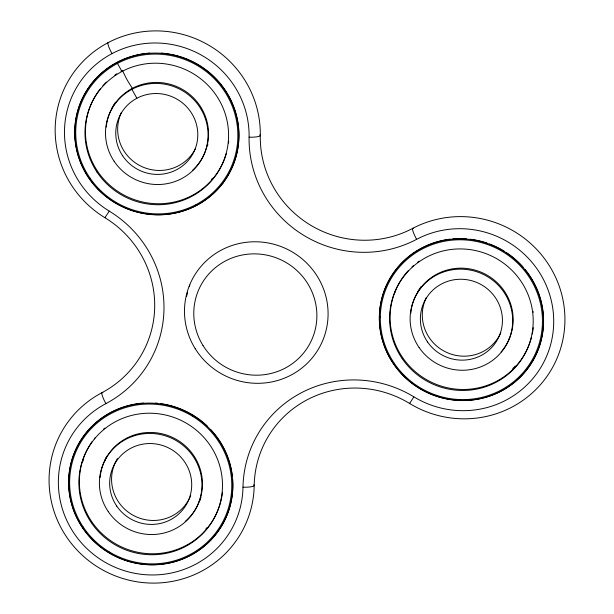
<?xml version="1.0" encoding="UTF-8"?>
<svg xmlns="http://www.w3.org/2000/svg" width="614" height="614" viewBox="0 0 614 614"><rect width="100%" height="100%" fill="white"/><g stroke="black" fill="none" stroke-linecap="round" stroke-linejoin="round"><path stroke-width="0.92" d="M117.059 62.39L117.474 63.434M379.452 316.64L380.381 316.87M104.933 217.709A103.014 100.65 25.8 0 1 101.886 392.714A103.014 100.65 25.8 0 0 98.839 567.72A103.014 100.65 25.8 0 0 254.196 485.582A103.014 100.65 25.8 0 1 409.553 403.436A103.014 100.65 25.8 0 0 564.918 321.291A103.014 100.65 25.8 0 0 412.6 228.431A103.014 100.65 25.8 0 1 260.29 135.564A103.014 100.65 25.8 0 0 107.98 42.704A103.014 100.65 25.8 0 0 104.933 217.709L109.254 211.116A113.298 110.704 25.8 0 1 163.976 309.333A113.298 110.704 25.8 0 1 105.9 403.613A92.706 90.58 25.8 0 0 103.167 561.119A92.706 90.58 25.8 0 0 242.983 487.201A10.3 2.003 1 0 0 253.828 484.83M108.54 552.362L108.97 551.702M193.011 415.233L192.397 416.261M409.661 403.221L409.5 403.651L413.882 396.836A92.706 90.58 25.8 0 0 553.698 322.91A92.706 90.58 25.8 0 0 416.622 239.337A113.298 110.704 25.8 0 1 303.815 235.392A113.298 110.704 25.8 0 1 249.092 137.183A92.699 90.573 25.8 0 0 174.361 44.983A92.699 90.573 25.8 0 0 70.595 99.852A92.699 90.573 25.8 0 0 109.261 211.109M543.543 322.358L542.423 322.519M196.672 205.222L196.089 204.508M116.975 62.536L121.948 71.47M136.876 98.255L131.903 89.322L132.378 88.339L128.426 82.099A20.707 3.584 62.1 0 1 125.931 77.64L122.424 70.48M186.656 296.378A72.114 70.456 25.8 0 1 187.562 292.279M189.235 286.654A72.114 70.456 25.8 0 1 189.803 285.08M112.001 53.61A10.3 1.781 62.1 0 1 108.747 42.642M105.907 403.621A10.3 1.781 62.1 0 1 102.883 392.806M242.998 487.201A113.298 110.704 25.8 0 1 301.075 392.914A113.298 110.704 25.8 0 1 413.874 396.851M416.622 239.33A10.3 1.781 62.1 0 1 413.598 228.515M259.922 134.811A10.3 2.003 1 0 1 249.077 137.183M223.465 182.458A83.443 81.524 25.8 0 1 222.383 183.732M212.582 178.19A72.114 70.456 25.8 0 1 211.431 179.457M111.671 108.931A51.507 50.325 25.8 0 1 112.247 107.765M114.787 103.329A51.507 50.325 25.8 0 1 115.493 102.269M207.862 144.559A51.507 50.325 25.8 0 1 207.517 145.81M111.61 109.123A51.507 50.325 25.8 0 1 113.943 104.518M195.459 148.611A41.207 40.263 25.8 0 1 140.967 166.171A41.207 40.263 25.8 0 1 121.457 112.354M106.222 127.106A51.507 50.325 25.8 0 1 179.725 87.948A51.507 50.325 25.8 0 1 192.666 170.178M226.282 153.7A72.114 70.456 25.8 0 1 124.703 195.467A72.114 70.456 25.8 0 1 100.627 88.462M102.883 85.791A72.114 70.456 25.8 0 1 106.437 82.084M114.826 75.138A72.114 70.456 25.8 0 1 116.837 73.772M121.004 71.255A72.114 70.456 25.8 0 1 121.71 70.863M228.707 141.212A72.114 70.456 25.8 0 1 228.5 143.024M161.275 53.088A82.453 80.557 25.8 0 1 227.717 175.972A82.453 80.557 25.8 0 1 87.518 175.819A82.453 80.557 25.8 0 1 149.701 53.073M206.995 527.633A72.107 70.456 25.8 0 1 205.92 528.838M82.744 461.528A72.107 70.456 25.8 0 1 83.727 458.251M104.503 461.39A51.507 50.325 25.8 0 1 106.989 456.202M200.97 497.279A51.507 50.325 25.8 0 1 199.289 501.707A51.507 50.325 25.8 0 0 199.765 500.725M104.557 461.467A51.507 50.325 25.8 0 1 106.92 456.225M190.685 495.736A41.207 40.263 25.8 0 1 134.359 515.921A41.207 40.263 25.8 0 1 117.42 458.589M100.074 477.638A51.507 50.325 25.8 0 1 174.23 438.266A51.507 50.325 25.8 0 1 185.205 521.409M222.506 492.274A72.107 70.456 25.8 0 1 125.786 548.732A72.107 70.456 25.8 0 1 92.284 441.443M94.226 438.864A72.107 70.456 25.8 0 1 95.247 437.613M103.505 429.217A72.107 70.456 25.8 0 1 104.825 428.119M232.652 479.05A82.453 80.557 25.8 0 1 157.384 564.527A82.453 80.557 25.8 0 1 68.991 489.097A82.453 80.557 25.8 0 1 143.569 403.037M155.457 403.068A82.453 80.557 25.8 0 1 157.683 403.26M160.645 403.613A82.453 80.557 25.8 0 1 207.279 426.055M210.671 429.485A82.453 80.557 25.8 0 1 232.376 476.165M515.323 365.952A72.107 70.456 25.8 0 1 512.728 368.507M417.712 291.903A51.507 50.325 25.8 0 1 421.158 286.538M509.681 338.153A51.507 50.325 25.8 0 1 509.136 339.304M509.612 338.314A51.507 50.325 25.8 0 1 509.044 339.45M500.786 332.88A41.207 40.263 25.8 0 1 446.132 352.152A41.207 40.263 25.8 0 1 426.277 297.69M410.781 313.462A51.507 50.325 25.8 0 1 481.499 272.363A51.507 50.325 25.8 0 1 501.124 351.945M531.471 337.37A72.107 70.456 25.8 0 1 428.288 380.642A72.107 70.456 25.8 0 1 408.149 270.812M411.986 266.929A72.107 70.456 25.8 0 1 413.337 265.701M417.574 262.232A72.107 70.456 25.8 0 1 419.047 261.15M533.167 311.505A72.107 70.456 25.8 0 1 533.259 312.311M533.259 327.661A72.107 70.456 25.8 0 1 532.246 334.039M395.193 292.172A72.107 70.456 25.8 0 1 395.761 290.56M524.993 269.377A82.453 80.557 25.8 0 1 501.078 391.072A82.453 80.557 25.8 0 1 383.566 343.617A82.453 80.557 25.8 0 1 450.146 239.153M452.84 238.877A82.453 80.557 25.8 0 1 466.356 238.815M470.401 239.23A82.453 80.557 25.8 0 1 486.894 243.021M489.558 243.973A82.453 80.557 25.8 0 1 504.24 251.203M506.765 252.822A82.453 80.557 25.8 0 1 523.059 267.098M385.231 289.171A82.453 80.557 25.8 0 1 385.676 287.897M195.229 348.683A72.114 70.456 25.8 0 0 319.533 347.179A72.114 70.456 25.8 0 0 254.104 241.778A72.114 70.456 25.8 0 0 195.229 348.683M202.996 345.498A61.807 60.387 25.8 0 0 309.548 344.208A61.807 60.387 25.8 0 0 253.459 253.866A61.807 60.387 25.8 0 0 202.996 345.498M82.798 528.186A82.414 80.518 25.8 0 0 224.547 520.542A82.414 80.518 25.8 0 0 144.712 403.221A82.414 80.518 25.8 0 0 82.798 528.186M391.571 360.909A82.414 80.518 25.8 0 0 533.635 359.359A82.414 80.518 25.8 0 0 459.003 238.815A82.414 80.518 25.8 0 0 391.571 360.909M87.334 175.811A82.414 80.518 25.8 0 0 229.36 172.994A82.414 80.518 25.8 0 0 153.638 53.103A82.414 80.518 25.8 0 0 87.334 175.811M122.631 155.772A41.207 40.263 25.8 0 0 193.548 152.564A41.207 40.263 25.8 0 0 154.152 93.574A41.207 40.263 25.8 0 0 122.631 155.772M114.097 161.229A51.507 50.325 25.8 0 0 202.743 157.207A51.507 50.325 25.8 0 0 153.492 83.473A51.507 50.325 25.8 0 0 114.097 161.229M97.027 172.127A72.114 70.456 25.8 0 0 221.132 166.509A72.114 70.456 25.8 0 0 152.18 63.273A72.114 70.456 25.8 0 0 97.027 172.127M90.005 178.083A81.424 79.551 25.8 0 0 229.981 169.664A81.424 79.551 25.8 0 0 150.384 54.232A81.424 79.551 25.8 0 0 90.005 178.083M116.775 506.136A41.207 40.263 25.8 0 0 187.646 502.206A41.207 40.263 25.8 0 0 147.636 443.607A41.207 40.263 25.8 0 0 116.775 506.136M108.302 511.677A51.507 50.325 25.8 0 0 196.879 506.765A51.507 50.325 25.8 0 0 146.876 433.515A51.507 50.325 25.8 0 0 108.302 511.677M91.348 522.752A72.107 70.456 25.8 0 0 215.361 515.875A72.107 70.456 25.8 0 0 145.349 413.322A72.107 70.456 25.8 0 0 91.348 522.752M83.235 527.05A81.424 79.551 25.8 0 0 223.366 520.695A81.424 79.551 25.8 0 0 145.503 404.135A81.424 79.551 25.8 0 0 83.235 527.05M427.597 342.006A41.207 40.263 25.8 0 0 498.445 337.754A41.207 40.263 25.8 0 0 458.167 279.324A41.207 40.263 25.8 0 0 427.597 342.006M419.147 347.585A51.507 50.325 25.8 0 0 507.701 342.267A51.507 50.325 25.8 0 0 457.361 269.239A51.507 50.325 25.8 0 0 419.147 347.585M402.247 358.737A72.107 70.456 25.8 0 0 526.221 351.292A72.107 70.456 25.8 0 0 455.741 249.054A72.107 70.456 25.8 0 0 402.247 358.737M393.774 362.582A81.424 79.551 25.8 0 0 533.934 356.634A81.424 79.551 25.8 0 0 456.417 239.859A81.424 79.551 25.8 0 0 393.774 362.582"/></g></svg>
